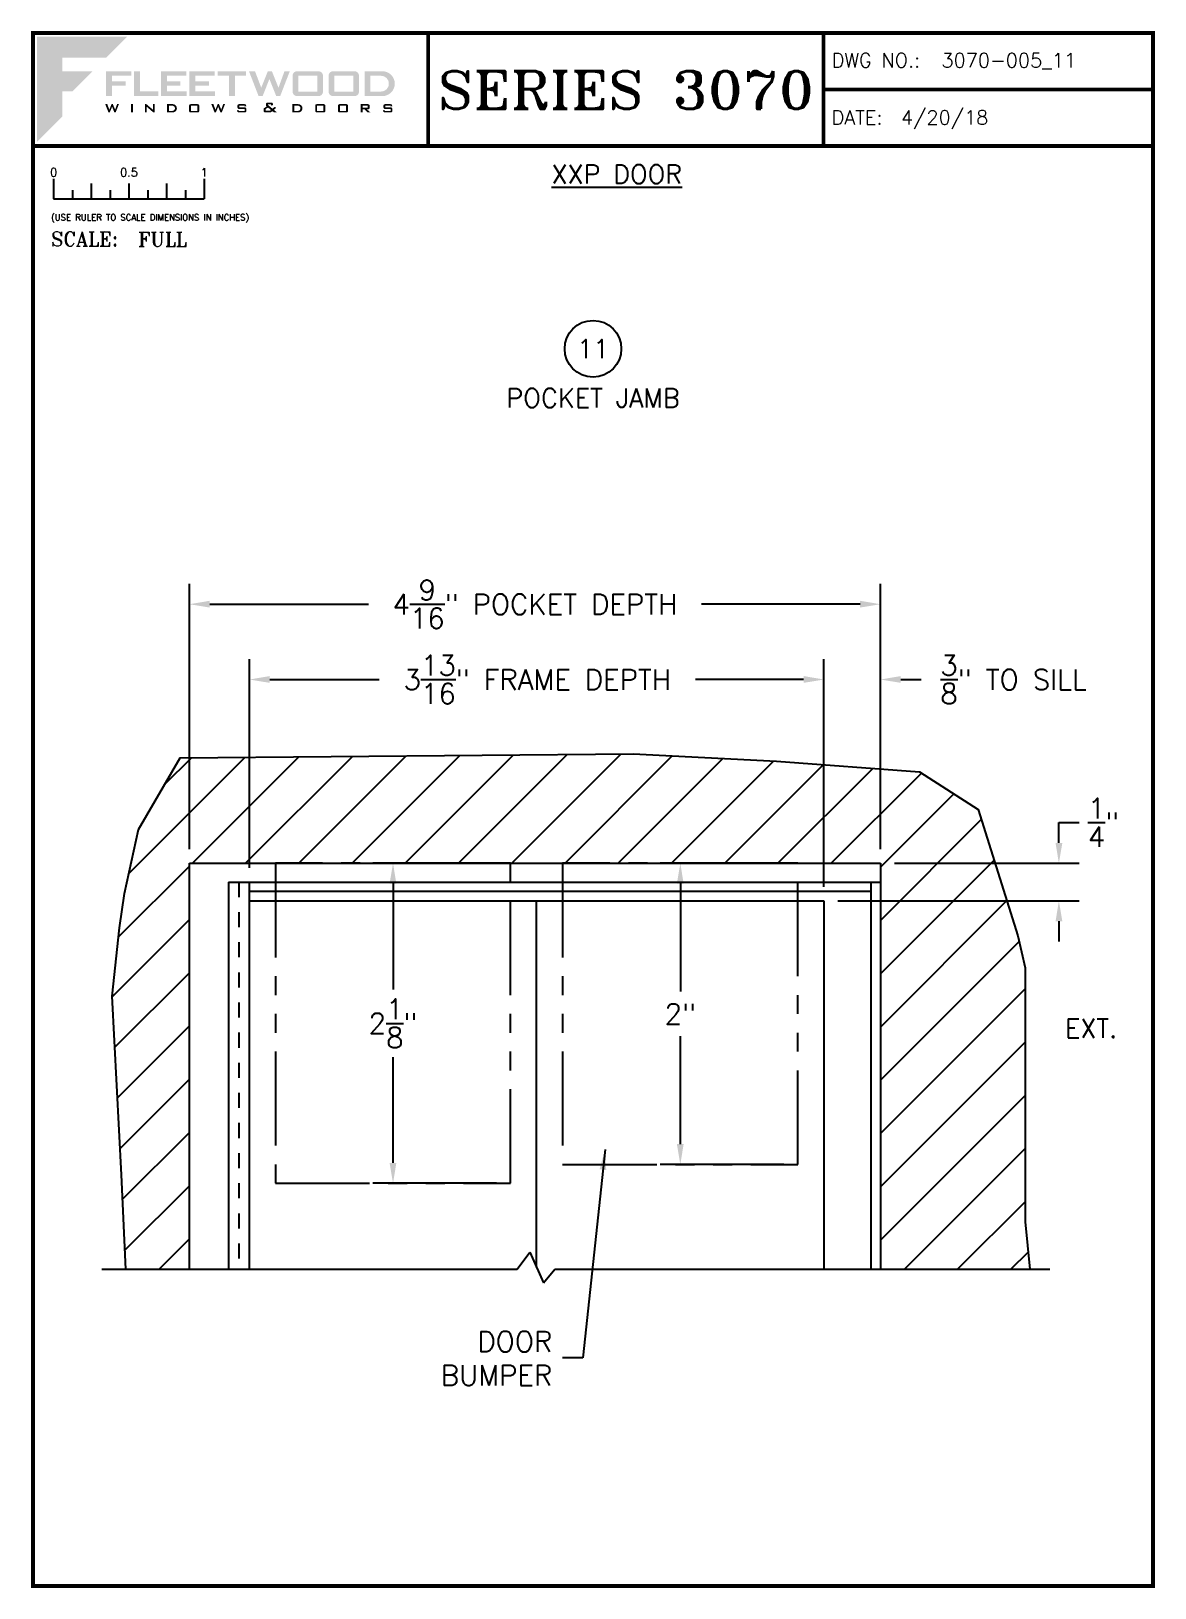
# Paper-space layout 'DETAIL 11' of a CAD drawing. Extents: x 0.3 to 7.8, y 0.1 to 10.4.
# The model-space entities are those that its viewports show. They can reach past a viewport. Long polylines and large blocks are cut down to what shows.
import ezdxf
from ezdxf.enums import TextEntityAlignment as Align

# ---------------------------------------------------------------- set-up
doc = ezdxf.new("R2010")
doc.units = 0
doc.header["$MEASUREMENT"] = 0
doc.linetypes.add('HIDDEN', pattern=[0.375, 0.25, -0.125])
doc.linetypes.add('PHANTOM2', pattern=[1.25, 0.625, -0.125, 0.125, -0.125, 0.125, -0.125])
doc.layers.get('0').update_dxf_attribs({"linetype": 'CONTINUOUS'})
doc.layers.get('DEFPOINTS').update_dxf_attribs({"color": 1, "linetype": 'CONTINUOUS'})
for name, color, linetype in [('DIM', 7, 'CONTINUOUS'), ('MISC', 7, 'CONTINUOUS'), ('OBJ', 1, 'CONTINUOUS'), ('SILL-PAN', 7, 'CONTINUOUS'), ('TEXT', 7, 'CONTINUOUS')]:
    doc.layers.add(name, color=color, linetype=linetype)
doc.layers.add('VP', color=40, linetype='CONTINUOUS', plot=False)
doc.layers.get('VP').off()
doc.styles.add('ROMANS', font='romans')
doc.styles.add('ROMANT', font='romant')
doc.styles.add('SIMPLEX-094', font='simplex.shx', dxfattribs={"height": 0.094})
doc.styles.get("Standard").update_dxf_attribs({"font": 'simplex.shx'})
doc.dimstyles.new('FULL SCALE', dxfattribs={"dimscale": 0.75, "dimtxt": 0.18, "dimasz": 0.18, "dimexe": 0.18, "dimexo": 0.125, "dimgap": 0.09, "dimtad": 0, "dimtih": 1, "dimtoh": 1, "dimdec": 4, "dimzin": 0, "dimdsep": 46, "dimlunit": 4, "dimtxsty": 'Standard', "dimcen": 0.09, "dimadec": 0, "dimazin": 0, "dimtfac": 1, "dimtdec": 4, "dimtofl": 0, "dimtmove": 0, "dimatfit": 3, "dimfxl": 0, "dimtolj": 1, "dimtzin": 0, "dimarcsym": 0})

# ---------------------------------------------------------------- blocks, each defined once
blk = doc.blocks.new('*D74')
at = {"layer": 'DEFPOINTS', "color": 0}
for p in [(5.393, 4.924), (4.612, 2.924), (5.393, 2.924)]:
    blk.add_point(p, dxfattribs=at)
at = {"layer": 'TEXT', "color": 0, "lineweight": -2}
for p, q in [((5.299, 4.924), (4.477, 4.924)), ((4.612, 4.789), (4.612, 4.072)), ((4.612, 3.059), (4.612, 3.776)), ((5.299, 2.924), (4.477, 2.924))]:
    blk.add_line(p, q, dxfattribs=at)
at = {"layer": 'TEXT', "color": 0}
for points in [[(4.589, 4.789), (4.634, 4.789), (4.612, 4.924)], [(4.589, 3.059), (4.634, 3.059), (4.612, 2.924)]]:
    blk.add_solid(points, dxfattribs=at)
at = {"layer": 'TEXT', "color": 0, "insert": (4.612, 3.924), "char_height": 0.135, "attachment_point": 5}
blk.add_mtext('\\A1;2"', dxfattribs=at)
blk = doc.blocks.new('*D75')
at = {"layer": 'DEFPOINTS', "color": 0}
for p in [(5.566, 6.144), (5.941, 4.924), (5.566, 4.674)]:
    blk.add_point(p, dxfattribs=at)
at = {"layer": 'TEXT', "color": 0, "lineweight": -2}
for p, q in [((5.566, 4.768), (5.566, 6.279)), ((5.941, 5.018), (5.941, 6.279)), ((5.431, 6.144), (5.296, 6.144)), ((6.076, 6.144), (6.211, 6.144))]:
    blk.add_line(p, q, dxfattribs=at)
at = {"layer": 'TEXT', "color": 0}
for points in [[(5.431, 6.167), (5.431, 6.122), (5.566, 6.144)], [(6.076, 6.167), (6.076, 6.122), (5.941, 6.144)]]:
    blk.add_solid(points, dxfattribs=at)
at = {"layer": 'TEXT', "color": 0, "insert": (6.825, 6.144), "char_height": 0.135, "attachment_point": 5}
blk.add_mtext('\\A1;{\\H1.000000x;\\S3/8;}" TO SILL', dxfattribs=at)
blk = doc.blocks.new('*D76')
at = {"layer": 'DEFPOINTS', "color": 0}
for p in [(5.941, 6.644), (1.352, 4.924), (5.941, 4.924)]:
    blk.add_point(p, dxfattribs=at)
at = {"layer": 'TEXT', "color": 0, "lineweight": -2}
for p, q in [((1.352, 5.018), (1.352, 6.779)), ((5.941, 5.018), (5.941, 6.779)), ((1.487, 6.644), (2.54, 6.644)), ((5.806, 6.644), (4.752, 6.644))]:
    blk.add_line(p, q, dxfattribs=at)
at = {"layer": 'TEXT', "color": 0}
for points in [[(1.487, 6.667), (1.487, 6.622), (1.352, 6.644)], [(5.806, 6.667), (5.806, 6.622), (5.941, 6.644)]]:
    blk.add_solid(points, dxfattribs=at)
at = {"layer": 'TEXT', "color": 0, "insert": (3.646, 6.644), "char_height": 0.135, "attachment_point": 5}
blk.add_mtext('\\A1;4{\\H1.000000x;\\S9/16;}" POCKET DEPTH', dxfattribs=at)
blk = doc.blocks.new('Fleetwood_Logo_6-10-15')
h = blk.add_hatch(color=154)
h.dxf.hatch_style = 1
h.paths.add_polyline_path([(0.2526, -0.0017), (0.0019, -0.0017), (0.0019, -0.2942), (0.0725, -0.2236), (0.0725, -0.1535), (0.1007, -0.1535), (0.1567, -0.0976), (0.0725, -0.0976), (0.0725, -0.0596), (0.1946, -0.0596)])
h = blk.add_hatch(color=251)
h.dxf.hatch_style = 1
h.paths.add_polyline_path([(0.2487, -0.1256), (0.2112, -0.1256), (0.2112, -0.1102), (0.2647, -0.1102), (0.2647, -0.0976), (0.1946, -0.0976), (0.1946, -0.1667), (0.2112, -0.1667), (0.2112, -0.1377), (0.2487, -0.1377)])
h = blk.add_hatch(color=251)
h.dxf.hatch_style = 1
h.paths.add_polyline_path([(0.2886, -0.0976), (0.272, -0.0976), (0.272, -0.1667), (0.3401, -0.1667), (0.3401, -0.1535), (0.2886, -0.1535)])
h = blk.add_hatch(color=251)
h.dxf.hatch_style = 1
h.paths.add_polyline_path([(0.4175, -0.0976), (0.3474, -0.0976), (0.3474, -0.1667), (0.4185, -0.1667), (0.4185, -0.1534), (0.364, -0.1534), (0.364, -0.1377), (0.4015, -0.1377), (0.4015, -0.1256), (0.364, -0.1256), (0.364, -0.1102), (0.4175, -0.1102)])
h = blk.add_hatch(color=251)
h.dxf.hatch_style = 1
h.paths.add_polyline_path([(0.4965, -0.0976), (0.4264, -0.0976), (0.4264, -0.1667), (0.4975, -0.1667), (0.4975, -0.1534), (0.443, -0.1534), (0.443, -0.1377), (0.4804, -0.1377), (0.4804, -0.1256), (0.443, -0.1256), (0.443, -0.1102), (0.4965, -0.1102)])
h = blk.add_hatch(color=251)
h.dxf.hatch_style = 1
h.paths.add_polyline_path([(0.5842, -0.0976), (0.5054, -0.0976), (0.5054, -0.1102), (0.5365, -0.1102), (0.5365, -0.1667), (0.5531, -0.1667), (0.5531, -0.1102), (0.5842, -0.1102)])
h = blk.add_hatch(color=251)
h.dxf.hatch_style = 1
h.paths.add_polyline_path([(0.6089, -0.0976), (0.5921, -0.0976), (0.6188, -0.1667), (0.63, -0.1667), (0.6489, -0.1192), (0.6679, -0.1667), (0.6789, -0.1667), (0.7056, -0.0976), (0.6908, -0.0976), (0.6742, -0.1433), (0.6558, -0.0976), (0.6446, -0.0976), (0.6261, -0.1433)])
h = blk.add_hatch(color=251)
h.dxf.hatch_style = 1
h.paths.add_polyline_path([(0.7853, -0.0976), (0.726, -0.0976, 0.414214), (0.7133, -0.1102), (0.7133, -0.154, 0.414214), (0.726, -0.1667), (0.7853, -0.1667, 0.414214), (0.798, -0.154), (0.798, -0.1102, 0.414214)])
h.paths.add_polyline_path([(0.7819, -0.1102), (0.7819, -0.154), (0.7294, -0.154), (0.7294, -0.1102)], flags=16)
h = blk.add_hatch(color=251)
h.dxf.hatch_style = 1
h.paths.add_polyline_path([(0.8856, -0.0976), (0.8262, -0.0976, 0.414214), (0.8136, -0.1102), (0.8136, -0.154, 0.414214), (0.8262, -0.1667), (0.8856, -0.1667, 0.414214), (0.8982, -0.154), (0.8982, -0.1102, 0.414214)])
h.paths.add_polyline_path([(0.8822, -0.1102), (0.8822, -0.154), (0.8296, -0.154), (0.8296, -0.1102)], flags=16)
h = blk.add_hatch(color=251)
h.dxf.hatch_style = 1
h.paths.add_polyline_path([(0.9632, -0.0976), (0.914, -0.0976), (0.914, -0.1667), (0.9632, -0.1667, 1)])
h.paths.add_polyline_path([(0.9301, -0.1102), (0.9593, -0.1102, -1), (0.9593, -0.154), (0.9301, -0.154)], flags=16)
h = blk.add_hatch(color=7)
h.dxf.hatch_style = 1
h.paths.add_polyline_path([(0.2301, -0.1891), (0.2251, -0.1891), (0.2196, -0.2043), (0.2134, -0.1891), (0.2097, -0.1891), (0.2035, -0.2043), (0.1978, -0.1891), (0.1922, -0.1891), (0.2011, -0.2121), (0.2048, -0.2121), (0.2112, -0.1963), (0.2175, -0.2121), (0.2212, -0.2121)])
h = blk.add_hatch(color=7)
h.dxf.hatch_style = 1
h.paths.add_polyline_path([(0.2691, -0.1891), (0.2637, -0.1891), (0.2637, -0.2118), (0.2637, -0.2121), (0.2691, -0.2121)])
h = blk.add_hatch(color=7)
h.dxf.hatch_style = 1
h.paths.add_polyline_path([(0.3077, -0.1964), (0.3259, -0.2121), (0.3298, -0.2121), (0.3298, -0.1891), (0.325, -0.1891), (0.325, -0.2047), (0.3067, -0.1891), (0.3029, -0.1891), (0.3029, -0.2121), (0.3077, -0.2121)])
h = blk.add_hatch(color=7)
h.dxf.hatch_style = 1
h.paths.add_polyline_path([(0.3801, -0.1891), (0.3637, -0.1891), (0.3637, -0.2121), (0.3801, -0.2121, 1)])
h.paths.add_polyline_path([(0.3691, -0.2079), (0.3691, -0.1933), (0.3788, -0.1933, -1), (0.3788, -0.2079)], flags=16)
h = blk.add_hatch(color=7)
h.dxf.hatch_style = 1
h.paths.add_polyline_path([(0.4537, -0.2079), (0.4537, -0.1933, 0.414214), (0.4495, -0.1891), (0.4297, -0.1891, 0.414214), (0.4255, -0.1933), (0.4255, -0.2079, 0.414214), (0.4297, -0.2121), (0.4495, -0.2121, 0.414214)])
h.paths.add_polyline_path([(0.4308, -0.2079), (0.4308, -0.1933), (0.4484, -0.1933), (0.4484, -0.2079)], flags=16)
h = blk.add_hatch(color=7)
h.dxf.hatch_style = 1
h.paths.add_polyline_path([(0.5253, -0.1891), (0.5203, -0.1891), (0.5148, -0.2043), (0.5087, -0.1891), (0.5049, -0.1891), (0.4988, -0.2043), (0.493, -0.1891), (0.4874, -0.1891), (0.4963, -0.2121), (0.5001, -0.2121), (0.5064, -0.1963), (0.5127, -0.2121), (0.5164, -0.2121)])
h = blk.add_hatch(color=7)
h.dxf.hatch_style = 1
h.paths.add_polyline_path([(0.5801, -0.1891), (0.5643, -0.1891, 0.414214), (0.56, -0.1933), (0.56, -0.1981, 0.414214), (0.5643, -0.2024), (0.58, -0.2024), (0.58, -0.2078), (0.5637, -0.2078), (0.5637, -0.2052), (0.5591, -0.2062), (0.5591, -0.2078, 0.414214), (0.5634, -0.2121), (0.5805, -0.2121, 0.414214), (0.5848, -0.2078), (0.5848, -0.2024, 0.414214), (0.5805, -0.1982), (0.5648, -0.1982), (0.5648, -0.193), (0.5798, -0.193), (0.5798, -0.1958), (0.5843, -0.1948), (0.5843, -0.1933, 0.414214)])
h = blk.add_hatch(color=7)
h.dxf.hatch_style = 1
h.paths.add_polyline_path([(0.645, -0.1913, -0.222262), (0.6447, -0.1906), (0.6447, -0.1892), (0.6535, -0.1892), (0.6535, -0.193), (0.6587, -0.1918), (0.6587, -0.189, 0.414214), (0.6544, -0.1847), (0.6437, -0.1847, 0.414214), (0.6394, -0.189), (0.6394, -0.1922, 0.222262), (0.6407, -0.1948), (0.6415, -0.1955), (0.6345, -0.1998, 0.260684), (0.6329, -0.2027), (0.6329, -0.2078, 0.414214), (0.6372, -0.2121), (0.6514, -0.2121, 0.17577), (0.6536, -0.2113), (0.657, -0.2085), (0.6614, -0.2121), (0.6699, -0.2121), (0.6613, -0.2049), (0.6676, -0.1997), (0.6637, -0.1964), (0.6574, -0.2017)])
h.paths.add_polyline_path([(0.6532, -0.2052), (0.6509, -0.2072, -0.17577), (0.6502, -0.2074), (0.6382, -0.2074), (0.6382, -0.2033, -0.260684), (0.6387, -0.2025), (0.6451, -0.1985)], flags=16)
h = blk.add_hatch(color=7)
h.dxf.hatch_style = 1
h.paths.add_polyline_path([(0.7294, -0.1891), (0.713, -0.1891), (0.713, -0.2121), (0.7294, -0.2121, 1)])
h.paths.add_polyline_path([(0.7184, -0.2079), (0.7184, -0.1933), (0.7281, -0.1933, -1), (0.7281, -0.2079)], flags=16)
h = blk.add_hatch(color=7)
h.dxf.hatch_style = 1
h.paths.add_polyline_path([(0.8045, -0.2079), (0.8045, -0.1933, 0.414214), (0.8003, -0.1891), (0.7805, -0.1891, 0.414214), (0.7763, -0.1933), (0.7763, -0.2079, 0.414214), (0.7805, -0.2121), (0.8003, -0.2121, 0.414214)])
h.paths.add_polyline_path([(0.7816, -0.2079), (0.7816, -0.1933), (0.7992, -0.1933), (0.7992, -0.2079)], flags=16)
h = blk.add_hatch(color=7)
h.dxf.hatch_style = 1
h.paths.add_polyline_path([(0.8678, -0.2079), (0.8678, -0.1933, 0.414214), (0.8636, -0.1891), (0.8438, -0.1891, 0.414214), (0.8396, -0.1933), (0.8396, -0.2079, 0.414214), (0.8438, -0.2121), (0.8636, -0.2121, 0.414214)])
h.paths.add_polyline_path([(0.8449, -0.2079), (0.8449, -0.1933), (0.8624, -0.1933), (0.8624, -0.2079)], flags=16)
h = blk.add_hatch(color=7)
h.dxf.hatch_style = 1
h.paths.add_polyline_path([(0.9277, -0.1993), (0.9277, -0.1933, 0.414214), (0.9235, -0.1891), (0.9028, -0.1891), (0.9028, -0.2121), (0.9082, -0.2121), (0.9082, -0.2035), (0.9131, -0.2035), (0.9224, -0.2121), (0.9303, -0.2121), (0.9197, -0.2035), (0.9235, -0.2035, 0.414214)])
h.paths.add_polyline_path([(0.9082, -0.1993), (0.9082, -0.1933), (0.9214, -0.1933, -0.414214), (0.9224, -0.1943), (0.9224, -0.1983, -0.414214), (0.9214, -0.1993)], flags=16)
h = blk.add_hatch(color=7)
h.dxf.hatch_style = 1
h.paths.add_polyline_path([(0.9867, -0.1982), (0.971, -0.1982), (0.971, -0.193), (0.9859, -0.193), (0.9859, -0.1958), (0.9905, -0.1948), (0.9905, -0.1933, 0.414214), (0.9863, -0.1891), (0.9705, -0.1891, 0.414214), (0.9662, -0.1933), (0.9662, -0.1981, 0.414214), (0.9705, -0.2024), (0.9862, -0.2024), (0.9862, -0.2078), (0.9699, -0.2078), (0.9699, -0.2052), (0.9653, -0.2062), (0.9653, -0.2078, 0.414214), (0.9696, -0.2121), (0.9867, -0.2121, 0.414214), (0.991, -0.2078), (0.991, -0.2024, 0.414214)])
blk = doc.blocks.new('A-SIZE_P')
at = {"const_width": 0.025}
blk.add_lwpolyline([(0.313, 0.125), (7.751, 0.125), (7.751, 10.437), (0.313, 10.437)], close=True, dxfattribs=at)
for points in [[(2.938, 10.437), (2.938, 9.687)], [(5.563, 10.437), (5.563, 9.687)], [(5.563, 10.062), (7.751, 10.062)], [(0.313, 9.687), (7.751, 9.687)]]:
    blk.add_lwpolyline(points, dxfattribs=at)
at = {"xscale": 2.387023416083395, "yscale": 2.387023416083395, "zscale": 2.387023416083395}
blk.add_blockref('Fleetwood_Logo_6-10-15', (0.334, 10.416), dxfattribs=at)
for s, style, p in [('DWG NO.:', 'SIMPLEX-094', (5.617, 10.209)), ('DATE:', 'SIMPLEX-094', (5.616, 9.829)), ('SCALE:', 'ROMANT', (0.433, 9.022))]:
    blk.add_text(s, height=0.094, dxfattribs=dict(style=style)).set_placement(p)
for tag, p, style in [('DWG_NO', (6.346, 10.209), 'SIMPLEX-094'), ('DATE', (6.077, 9.829), 'SIMPLEX-094'), ('SCALE', (1.011, 9.02), 'ROMANT')]:
    blk.add_attdef(tag, p, '', height=0.094, dxfattribs=dict(style=style))
for tag, height, style, width, p, p2 in [('DWG_NO_F', 0.094, 'SIMPLEX-094', 1.745692, (6.347, 10.209), (7.683, 10.209)), ('PRODUCT', 0.25, 'ROMANT', 1.390728, (3.001, 9.934), (5.5, 9.934))]:
    blk.add_attdef(tag, text='', height=height, dxfattribs=dict(style=style, width=width)).set_placement(p, p2, align=Align.FIT)
blk = doc.blocks.new('Full')
for p, q in [((0.137, -0.219), (0.137, -0.35)), ((0.262, -0.294), (0.262, -0.35)), ((0.387, -0.249), (0.387, -0.35)), ((0.512, -0.294), (0.512, -0.35)), ((0.637, -0.249), (0.637, -0.35)), ((0.762, -0.294), (0.762, -0.35)), ((0.887, -0.249), (0.887, -0.35)), ((1.012, -0.294), (1.012, -0.35)), ((1.137, -0.219), (1.137, -0.35)), ((0.137, -0.35), (1.137, -0.35))]:
    blk.add_line(p, q)
for s, p in [('0', (0.137, -0.219)), ('0.5', (0.637, -0.219)), ('1', (1.137, -0.219))]:
    blk.add_text(s, height=0.055).set_placement(p, align=Align.BOTTOM_CENTER)
at = {"style": 'ROMANS'}
blk.add_text('(USE RULER TO SCALE DIMENSIONS IN INCHES)', height=0.04115, dxfattribs=at).set_placement((0.12, -0.495))
blk = doc.blocks.new('*D118')
at = {"layer": 'DEFPOINTS', "color": 0}
for p in [(3.485, 4.924), (2.704, 2.799), (3.485, 2.799)]:
    blk.add_point(p, dxfattribs=at)
at = {"layer": 'TEXT', "color": 0, "lineweight": -2}
for p, q in [((3.391, 4.924), (2.569, 4.924)), ((2.704, 4.789), (2.704, 4.086)), ((2.704, 2.934), (2.704, 3.636)), ((3.391, 2.799), (2.569, 2.799))]:
    blk.add_line(p, q, dxfattribs=at)
at = {"layer": 'TEXT', "color": 0}
for points in [[(2.681, 4.789), (2.726, 4.789), (2.704, 4.924)], [(2.681, 2.934), (2.726, 2.934), (2.704, 2.799)]]:
    blk.add_solid(points, dxfattribs=at)
at = {"layer": 'TEXT', "color": 0, "insert": (2.704, 3.861), "char_height": 0.135, "attachment_point": 5}
blk.add_mtext('\\A1;2{\\H1x;\\S1/8;}"', dxfattribs=at)
blk = doc.blocks.new('*D119')
at = {"layer": 'DEFPOINTS', "color": 0}
for p in [(5.566, 6.144), (1.75, 4.799), (5.566, 4.674)]:
    blk.add_point(p, dxfattribs=at)
at = {"layer": 'MISC', "color": 0, "lineweight": -2}
for p, q in [((1.75, 4.893), (1.75, 6.279)), ((5.566, 4.768), (5.566, 6.279)), ((1.885, 6.144), (2.611, 6.144)), ((5.431, 6.144), (4.713, 6.144))]:
    blk.add_line(p, q, dxfattribs=at)
at = {"layer": 'MISC', "color": 0}
for points in [[(1.885, 6.167), (1.885, 6.122), (1.75, 6.144)], [(5.431, 6.167), (5.431, 6.122), (5.566, 6.144)]]:
    blk.add_solid(points, dxfattribs=at)
at = {"layer": 'MISC', "color": 0, "insert": (3.662, 6.144), "char_height": 0.135, "attachment_point": 5}
blk.add_mtext('\\A1;3{\\H1.000000x;\\S13/16;}" FRAME DEPTH', dxfattribs=at)
blk = doc.blocks.new('*D129')
at = {"layer": 'DEFPOINTS', "color": 0}
for p in [(5.941, 4.924), (7.126, 4.924), (5.566, 4.674)]:
    blk.add_point(p, dxfattribs=at)
at = {"layer": 'MISC', "color": 0, "lineweight": -2}
for p, q in [((7.126, 5.059), (7.126, 5.194)), ((7.126, 5.194), (7.261, 5.194)), ((6.034, 4.924), (7.261, 4.924)), ((5.659, 4.674), (7.261, 4.674)), ((7.126, 4.539), (7.126, 4.404))]:
    blk.add_line(p, q, dxfattribs=at)
at = {"layer": 'MISC', "color": 0}
for points in [[(7.104, 5.059), (7.149, 5.059), (7.126, 4.924)], [(7.104, 4.539), (7.149, 4.539), (7.126, 4.674)]]:
    blk.add_solid(points, dxfattribs=at)
at = {"layer": 'MISC', "color": 0, "insert": (7.422, 5.194), "char_height": 0.135, "attachment_point": 5}
blk.add_mtext('\\A1;{\\H1.000000x;\\S1/4;}"', dxfattribs=at)
blk = doc.blocks.new('sectball')
blk.add_circle((0, 0), 0.125)
blk.add_attdef('NO', text='', height=0.062).set_placement((0, 0), align=Align.MIDDLE_CENTER)
for tag, p in [('LINE1', (0, -0.2588)), ('LINE2', (0, -0.3864)), ('LINE3', (0, -0.5214))]:
    blk.add_attdef(tag, text='', height=0.078).set_placement(p, align=Align.CENTER)

msp = doc.modelspace()

# ---------------------------------------------------------------- hatches: boundary and pattern name
at = {"layer": 'MISC'}
h = msp.add_hatch(dxfattribs=at)
h.set_pattern_fill('ANSI31', color=256, scale=2, style=0)
h.paths.add_polyline_path([(10.17117, 21.20496), (9.89456, 20.72907), (9.80009, 20.30367), (9.76892, 20.07581), (9.71883, 19.62343), (9.78128, 18.43572), (9.80958, 17.80867), (10.23207, 17.80867), (10.23207, 20.50484), (14.82107, 20.50484), (14.82107, 17.80867), (15.81289, 17.80867), (15.78171, 18.12369), (15.78171, 19.81062), (15.73496, 20.02288), (15.46999, 20.86131), (15.08129, 21.11159), (14.13053, 21.1821), (13.17977, 21.23055)])

# ---------------------------------------------------------------- linework, layer by layer
msp.add_line((12.53807, 17.82096), (12.53807, 20.25484))
for p, q in [((10.23207, 17.80867), (10.23207, 20.50484)), ((10.23207, 20.50484), (14.82107, 20.50484)), ((14.82107, 20.50484), (14.82107, 17.80867)), ((10.63007, 20.25484), (14.44607, 20.25484)), ((12.40808, 17.80867), (12.49234, 17.9229)), ((12.49234, 17.9229), (12.5838, 17.71902)), ((9.65156, 17.80867), (12.40808, 17.80867)), ((12.5838, 17.71902), (12.65808, 17.80867)), ((12.65808, 17.80867), (15.94581, 17.80867)), ((12.40808, 17.57166), (12.49234, 17.68589)), ((12.49234, 17.68589), (12.5838, 17.48201))]:
    msp.add_line(p, q, dxfattribs=at)
msp.add_lwpolyline([(9.80958, 17.80867), (9.78128, 18.43572), (9.71883, 19.62343), (9.76892, 20.07581), (9.80009, 20.30367), (9.89456, 20.72907), (10.17117, 21.20496), (13.17977, 21.23055), (14.13053, 21.1821), (15.08129, 21.11159), (15.46999, 20.86131), (15.73496, 20.02288), (15.78171, 19.81062), (15.78171, 18.12369), (15.81289, 17.80867)], dxfattribs=at)
at = {"layer": 'OBJ', "linetype": 'PHANTOM2'}
for points in [[(12.36532, 18.37984), (12.36532, 20.50484), (10.80282, 20.50484), (10.80282, 18.37984)], [(14.27332, 18.50484), (14.27332, 20.50484), (12.71082, 20.50484), (12.71082, 18.50484)]]:
    msp.add_lwpolyline(points, close=True, dxfattribs=at)
at = {"layer": 'SILL-PAN'}
for p, q in [((10.49107, 20.38024), (10.49107, 17.80867)), ((10.49107, 20.38024), (14.82107, 20.38024)), ((10.63007, 20.38024), (10.63007, 17.80867)), ((14.75867, 20.38024), (14.75867, 17.80867)), ((14.75867, 20.31824), (10.63007, 20.31824)), ((14.44607, 20.25484), (14.44607, 17.80867))]:
    msp.add_line(p, q, dxfattribs=at)
at = {"layer": 'SILL-PAN', "linetype": 'HIDDEN', "ltscale": 0.25}
msp.add_line((10.56057, 20.38024), (10.56057, 17.80867), dxfattribs=at)

psp = doc.layouts.new('DETAIL 11')

# ---------------------------------------------------------------- block references
at = {"layer": 'DIM'}
ref = psp.add_blockref('A-SIZE_P', (0, 0), dxfattribs=at)
ref.add_attrib('DATE', '4/20/18', (6.07741, 9.82884), dxfattribs={"layer": '0', "height": 0.094, "style": 'SIMPLEX-094'})
ref.add_attrib('SCALE', 'FULL', (1.01101, 9.02035), dxfattribs={"layer": '0', "height": 0.094, "style": 'ROMANT'})
ref.add_attrib('PRODUCT', 'SERIES 3070', dxfattribs={"layer": '0', "height": 0.25, "style": 'ROMANT', "width": 0.981308}).set_placement((3.0005, 9.93352), (5.5005, 9.93352), align=Align.FIT)
ref.add_attrib('DWG_NO', '3070-005_11', (6.34634, 10.20879), dxfattribs={"layer": '0', "height": 0.094, "style": 'SIMPLEX-094'})
psp.add_blockref('Full', (0.313, 9.687), dxfattribs=at)
at = {"layer": 'TEXT'}
ref = psp.add_blockref('sectball', (4.032, 8.34046), dxfattribs=dict(at, xscale=1.503999999999998, yscale=1.503999999999998, zscale=1.503999999999998))
ref.add_attrib('NO', '11', dxfattribs={"layer": '0', "height": 0.125}).set_placement((4.032, 8.34046), align=Align.MIDDLE_CENTER)
ref.add_attrib('LINE1', 'POCKET JAMB', dxfattribs={"layer": '0', "height": 0.125}).set_placement((4.032, 7.95119), align=Align.CENTER)

# ---------------------------------------------------------------- texts
at = {"layer": 'MISC', "insert": (3.76156, 1.81579), "char_height": 0.135, "attachment_point": 3}
psp.add_mtext('DOOR\\PBUMPER', dxfattribs=at)
at = {"layer": 'TEXT'}
psp.add_text('EXT.', height=0.124, dxfattribs=at).set_placement((7.33997, 3.76592), align=Align.CENTER)
at = {"layer": 'TEXT', "insert": (4.19002, 9.4995), "char_height": 0.124, "width": 1.2194, "attachment_point": 5}
psp.add_mtext('{\\LXXP DOOR}', dxfattribs=at)

# ---------------------------------------------------------------- dimensions: what is measured, and where the dimension line sits
at = {"layer": 'MISC'}
dim = psp.add_linear_dim(base=(5.5656, 6.14425), p1=(1.7496, 4.79936), p2=(5.5656, 4.67396), text='<> FRAME DEPTH', dimstyle='FULL SCALE', dxfattribs=at)
dim.commit()
dim.dimension.update_dxf_attribs({"geometry": '*D119', "text_midpoint": (3.66202, 6.14425), "dimtype": 160})
dim = psp.add_linear_dim(base=(7.12632, 4.92396), p1=(5.5656, 4.67396), p2=(5.9406, 4.92396), angle=90, dimstyle='FULL SCALE', dxfattribs=at)
dim.commit()
dim.dimension.update_dxf_attribs({"geometry": '*D129', "text_midpoint": (7.42203, 5.19396)})
at = {"layer": 'TEXT'}
dim = psp.add_linear_dim(base=(5.9406, 6.64425), p1=(1.3516, 4.92396), p2=(5.9406, 4.92396), angle=180, text='<> POCKET DEPTH', dimstyle='FULL SCALE', dxfattribs=at)
dim.commit()
dim.dimension.update_dxf_attribs({"geometry": '*D76', "text_midpoint": (3.6461, 6.64425)})
dim = psp.add_linear_dim(base=(5.5656, 6.14425), p1=(5.9406, 4.92396), p2=(5.5656, 4.67436), angle=180, text='<> TO SILL', dimstyle='FULL SCALE', dxfattribs=at)
dim.commit()
dim.dimension.update_dxf_attribs({"geometry": '*D75', "text_midpoint": (6.82453, 6.14425), "dimtype": 160})
for base, p1, p2, picture, middle in [((2.7036, 2.79896), (3.48485, 4.92396), (3.48485, 2.79896), '*D118', (2.7036, 3.86146)), ((4.6116, 2.92396), (5.39285, 4.92396), (5.39285, 2.92396), '*D74', (4.6116, 3.92396))]:
    dim = psp.add_linear_dim(base=base, p1=p1, p2=p2, angle=90, dimstyle='FULL SCALE', dxfattribs=at)
    dim.commit()
    dim.dimension.update_dxf_attribs({"geometry": picture, "text_midpoint": middle})

# ---------------------------------------------------------------- leaders
psp.add_leader([(4.11218, 3.02384), (3.96406, 1.63956), (3.82906, 1.63956)], dimstyle='FULL SCALE', dxfattribs=at)

# ---------------------------------------------------------------- viewports
at = {"layer": 'VP'}
psp.add_viewport(center=(3.9195, 4.04732), size=(6.57909, 3.8420384), view_center_point=(12.79997, 19.6282), view_height=3.8420383, dxfattribs=at)

doc.saveas('drawing.dxf')
